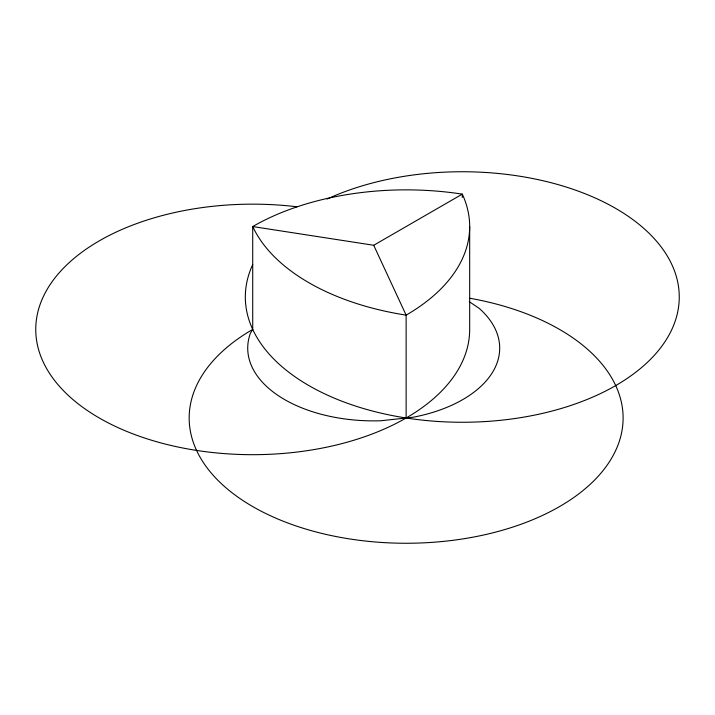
<?xml version="1.0" encoding="UTF-8"?>
<svg xmlns="http://www.w3.org/2000/svg" width="715" height="715" viewBox="0 0 715 715"><rect width="100%" height="100%" fill="white"/><g stroke="black" fill="none" stroke-linecap="round" stroke-linejoin="round"><path stroke-width="1.07" d="M462.283 197.447L462.283 194.131A216.967 125.259 0 0 0 252.717 226.548L252.717 329.427L250.384 333.27A125.992 72.742 0 0 0 380.755 420.769L413.073 417.238A125.992 72.742 0 0 0 479.13 308.308L469.38 301.766M373.713 245.272L406.129 315.127A216.967 125.259 0 0 1 252.717 226.548L373.713 245.272L462.283 194.131A216.967 125.259 0 0 1 406.129 315.127L406.129 417.998M469.675 226.548L469.675 329.427A216.967 125.259 0 0 1 237.854 454.391A216.967 125.259 0 0 1 37.788 312.303A216.967 125.259 0 0 1 297.011 206.796M470.032 298.289A216.967 125.259 0 0 1 600.439 473.732A216.967 125.259 0 0 1 279.494 519.707A216.967 125.259 0 0 1 252.717 329.427M327.139 199.011A216.967 125.259 0 0 1 665.263 252.753A216.967 125.259 0 0 1 473.044 422.109A216.967 125.259 0 0 1 252.717 264.586"/></g></svg>
